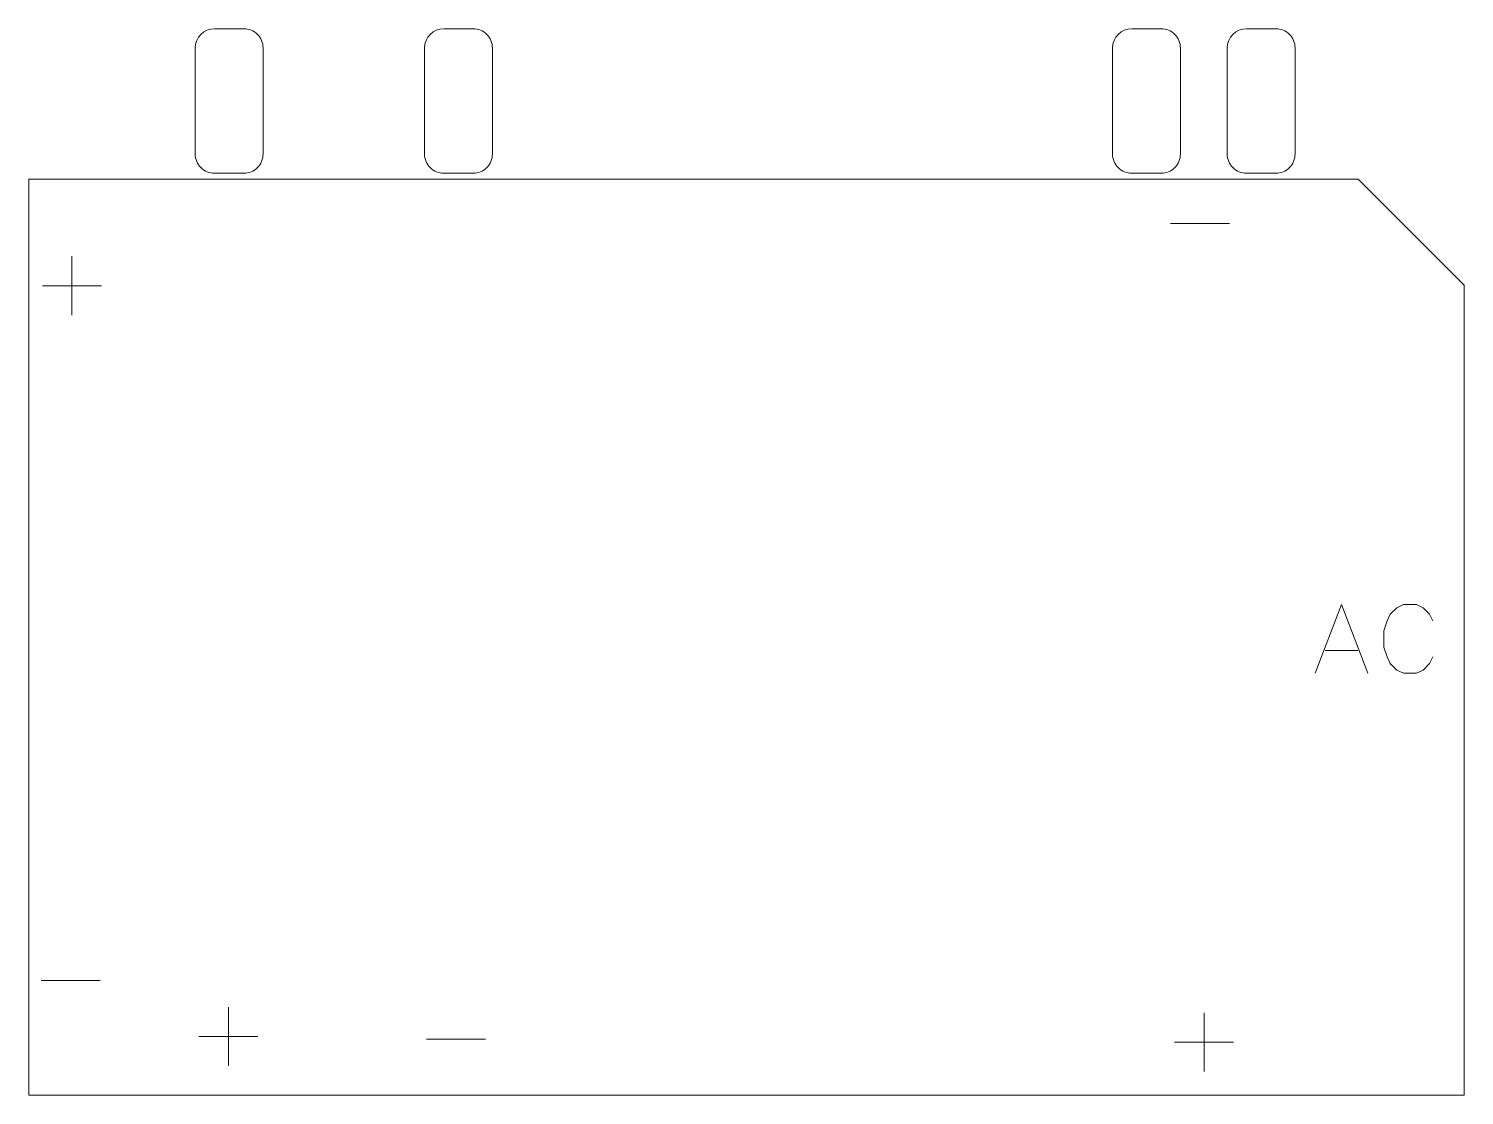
# Model space of a CAD drawing. Header units: millimetres. Extents: x -105 to 95, y -39 to 71.
# Drawn here: x 45.15 to 76.95, y -26.71 to -3.08 of the extents above; entities that cross this region are included whole.
import ezdxf

# ---------------------------------------------------------------- set-up
doc = ezdxf.new("R2010")
doc.units = ezdxf.units.MM
doc.header["$MEASUREMENT"] = 0
doc.layers.add('MultiLayer', color=7, linetype='Continuous')

msp = doc.modelspace()

# ---------------------------------------------------------------- linework, layer by layer
at = {"layer": 'MultiLayer', "lineweight": 9}
for points in [[(49.2691, -3.0781), (49.0335, -3.0781), (48.8425, -3.2691), (48.8425, -3.5047)], [(49.9191, -3.0781), (49.9191, -3.0781), (49.2691, -3.0781), (49.2691, -3.0781)], [(54.3491, -3.0781), (54.1135, -3.0781), (53.9225, -3.2691), (53.9225, -3.5047)], [(54.9991, -3.0781), (54.9991, -3.0781), (54.3491, -3.0781), (54.3491, -3.0781)], [(69.5891, -3.0781), (69.3535, -3.0781), (69.1625, -3.2691), (69.1625, -3.5047)], [(70.2391, -3.0781), (70.2391, -3.0781), (69.5891, -3.0781), (69.5891, -3.0781)], [(72.1291, -3.0781), (71.8935, -3.0781), (71.7025, -3.2691), (71.7025, -3.5047)], [(72.7791, -3.0781), (72.7791, -3.0781), (72.1291, -3.0781), (72.1291, -3.0781)], [(48.8425, -3.5047), (48.8425, -3.5047), (48.8425, -5.8547), (48.8425, -5.8547)], [(50.3457, -5.8547), (50.3457, -5.8547), (50.3457, -3.5047), (50.3457, -3.5047)], [(53.9225, -3.5047), (53.9225, -3.5047), (53.9225, -5.8547), (53.9225, -5.8547)], [(55.4257, -5.8547), (55.4257, -5.8547), (55.4257, -3.5047), (55.4257, -3.5047)], [(69.1625, -3.5047), (69.1625, -3.5047), (69.1625, -5.8547), (69.1625, -5.8547)], [(70.6657, -5.8547), (70.6657, -5.8547), (70.6657, -3.5047), (70.6657, -3.5047)], [(71.7025, -3.5047), (71.7025, -3.5047), (71.7025, -5.8547), (71.7025, -5.8547)], [(73.2057, -5.8547), (73.2057, -5.8547), (73.2057, -3.5047), (73.2057, -3.5047)], [(49.2691, -6.2813), (49.2691, -6.2813), (49.9191, -6.2813), (49.9191, -6.2813)], [(54.3491, -6.2813), (54.3491, -6.2813), (54.9991, -6.2813), (54.9991, -6.2813)], [(69.5891, -6.2813), (69.5891, -6.2813), (70.2391, -6.2813), (70.2391, -6.2813)], [(72.1291, -6.2813), (72.1291, -6.2813), (72.7791, -6.2813), (72.7791, -6.2813)], [(45.1541, -26.7089), (45.1541, -26.7089), (45.1541, -6.4089), (45.1541, -6.4089)], [(45.1541, -6.4089), (45.1541, -6.4089), (74.6016, -6.4089), (74.6016, -6.4089)], [(74.6016, -6.4089), (74.6016, -6.4089), (76.9541, -8.7614), (76.9541, -8.7614)], [(76.9541, -26.7089), (76.9541, -26.7089), (76.9541, -8.7614), (76.9541, -8.7614)], [(45.1541, -26.7089), (45.1541, -26.7089), (76.9541, -26.7089), (76.9541, -26.7089)]]:
    msp.add_open_spline(points, degree=3, dxfattribs=at)
for points in [[(50.3457, -3.5047), (50.3457, -3.3915), (50.3008, -3.283), (50.2208, -3.203), (50.2208, -3.203), (50.1407, -3.123), (50.0322, -3.0781), (49.9191, -3.0781)], [(55.4257, -3.5047), (55.4257, -3.3915), (55.3808, -3.283), (55.3008, -3.203), (55.3008, -3.203), (55.2207, -3.123), (55.1122, -3.0781), (54.9991, -3.0781)], [(70.6657, -3.5047), (70.6657, -3.3915), (70.6208, -3.283), (70.5408, -3.203), (70.5408, -3.203), (70.4607, -3.123), (70.3522, -3.0781), (70.2391, -3.0781)], [(73.2057, -3.5047), (73.2057, -3.3915), (73.1608, -3.283), (73.0808, -3.203), (73.0808, -3.203), (73.0007, -3.123), (72.8922, -3.0781), (72.7791, -3.0781)], [(48.8425, -5.8547), (48.8425, -5.9678), (48.8874, -6.0763), (48.9674, -6.1563), (48.9674, -6.1563), (49.0475, -6.2363), (49.156, -6.2813), (49.2691, -6.2813)], [(49.9191, -6.2813), (50.0322, -6.2813), (50.1407, -6.2363), (50.2208, -6.1563), (50.2208, -6.1563), (50.3008, -6.0763), (50.3457, -5.9678), (50.3457, -5.8547)], [(53.9225, -5.8547), (53.9225, -5.9678), (53.9674, -6.0763), (54.0474, -6.1563), (54.0474, -6.1563), (54.1275, -6.2363), (54.236, -6.2813), (54.3491, -6.2813)], [(54.9991, -6.2813), (55.1122, -6.2813), (55.2207, -6.2363), (55.3008, -6.1563), (55.3008, -6.1563), (55.3808, -6.0763), (55.4257, -5.9678), (55.4257, -5.8547)], [(69.1625, -5.8547), (69.1625, -5.9678), (69.2074, -6.0763), (69.2874, -6.1563), (69.2874, -6.1563), (69.3675, -6.2363), (69.476, -6.2813), (69.5891, -6.2813)], [(70.2391, -6.2813), (70.3522, -6.2813), (70.4607, -6.2363), (70.5408, -6.1563), (70.5408, -6.1563), (70.6208, -6.0763), (70.6657, -5.9678), (70.6657, -5.8547)], [(71.7025, -5.8547), (71.7025, -5.9678), (71.7474, -6.0763), (71.8274, -6.1563), (71.8274, -6.1563), (71.9075, -6.2363), (72.016, -6.2813), (72.1291, -6.2813)], [(72.7791, -6.2813), (72.8922, -6.2813), (73.0007, -6.2363), (73.0808, -6.1563), (73.0808, -6.1563), (73.1608, -6.0763), (73.2057, -5.9678), (73.2057, -5.8547)]]:
    msp.add_open_spline(points, degree=3, knots=[0, 0, 0, 0, 0.3333333, 0.3333333, 0.3333333, 0.3333333, 1, 1, 1, 1], dxfattribs=at)
at = {"layer": 'MultiLayer', "color": 6, "lineweight": 9}
for points in [[(71.7541, -7.3919), (71.7541, -7.3919), (70.4481, -7.3919), (70.4481, -7.3919)], [(46.1111, -9.4249), (46.1111, -9.4249), (46.1111, -8.1189), (46.1111, -8.1189)], [(46.7641, -8.7719), (46.7641, -8.7719), (45.4581, -8.7719), (45.4581, -8.7719)], [(74.2345, -15.8352), (74.2345, -15.8352), (73.6541, -17.3589), (73.6541, -17.3589)], [(74.815, -17.3589), (74.815, -17.3589), (74.2345, -15.8352), (74.2345, -15.8352)], [(75.6059, -15.8352), (75.6059, -15.8352), (75.4607, -15.9078), (75.4607, -15.9078)], [(75.8961, -15.8352), (75.8961, -15.8352), (75.6059, -15.8352), (75.6059, -15.8352)], [(76.0412, -15.9078), (76.0412, -15.9078), (75.8961, -15.8352), (75.8961, -15.8352)], [(75.2431, -16.198), (75.2431, -16.198), (75.1705, -16.4157), (75.1705, -16.4157)], [(75.3156, -16.0529), (75.3156, -16.0529), (75.2431, -16.198), (75.2431, -16.198)], [(75.4607, -15.9078), (75.4607, -15.9078), (75.3156, -16.0529), (75.3156, -16.0529)], [(76.1863, -16.0529), (76.1863, -16.0529), (76.0412, -15.9078), (76.0412, -15.9078)], [(76.2589, -16.198), (76.2589, -16.198), (76.1863, -16.0529), (76.1863, -16.0529)], [(75.1705, -16.4157), (75.1705, -16.4157), (75.1705, -16.7785), (75.1705, -16.7785)], [(73.8718, -16.851), (73.8718, -16.851), (74.5973, -16.851), (74.5973, -16.851)], [(75.1705, -16.7785), (75.1705, -16.7785), (75.2431, -16.9961), (75.2431, -16.9961)], [(75.2431, -16.9961), (75.2431, -16.9961), (75.3156, -17.1412), (75.3156, -17.1412)], [(75.3156, -17.1412), (75.3156, -17.1412), (75.4607, -17.2864), (75.4607, -17.2864)], [(76.0412, -17.2864), (76.0412, -17.2864), (76.1863, -17.1412), (76.1863, -17.1412)], [(76.1863, -17.1412), (76.1863, -17.1412), (76.2589, -16.9961), (76.2589, -16.9961)], [(75.4607, -17.2864), (75.4607, -17.2864), (75.6059, -17.3589), (75.6059, -17.3589)], [(75.6059, -17.3589), (75.6059, -17.3589), (75.8961, -17.3589), (75.8961, -17.3589)], [(75.8961, -17.3589), (75.8961, -17.3589), (76.0412, -17.2864), (76.0412, -17.2864)], [(46.7341, -24.1619), (46.7341, -24.1619), (45.4281, -24.1619), (45.4281, -24.1619)], [(49.5771, -24.7529), (49.5771, -24.7529), (49.5771, -26.0589), (49.5771, -26.0589)], [(71.1911, -26.1849), (71.1911, -26.1849), (71.1911, -24.8789), (71.1911, -24.8789)], [(48.9241, -25.4059), (48.9241, -25.4059), (50.2301, -25.4059), (50.2301, -25.4059)], [(53.9641, -25.4659), (53.9641, -25.4659), (55.2701, -25.4659), (55.2701, -25.4659)], [(71.8441, -25.5319), (71.8441, -25.5319), (70.5381, -25.5319), (70.5381, -25.5319)]]:
    msp.add_open_spline(points, degree=3, dxfattribs=at)

doc.saveas('drawing.dxf')
